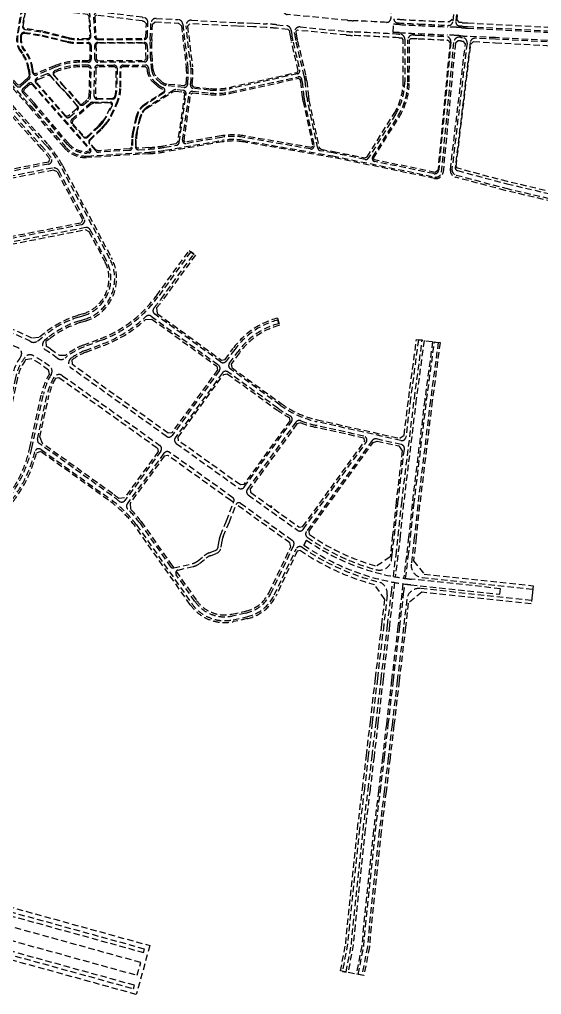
# Model space of a CAD drawing. Header units: metres. Extents: x 566243 to 572707, y 2062953 to 2068466.
# Drawn here: x 568677 to 569704, y 2062953 to 2064872 of the extents above; entities that cross this region are included whole.
import ezdxf

# ---------------------------------------------------------------- set-up
doc = ezdxf.new("R2010")
doc.units = ezdxf.units.M
doc.linetypes.add('HIDDEN', pattern=[0.375, 0.25, -0.125])
doc.layers.get('0').update_dxf_attribs({"linetype": 'CONTINUOUS'})
for name, color, linetype in [('LogDg phu', 7, 'CONTINUOUS'), ('Luoi', 1, 'CONTINUOUS'), ('ViaHeSphu', 32, 'CONTINUOUS')]:
    doc.layers.add(name, color=color, linetype=linetype)

# ---------------------------------------------------------------- blocks, each defined once
blk = doc.blocks.new('A$C3A1F6BF5')
at = {"linetype": 'Continuous', "ltscale": 10}
h = blk.add_hatch(dxfattribs=at)
h.set_pattern_fill('ANGLE', color=1, scale=0.02, style=0)
h.set_pattern_definition([(0, (5779.48897, -3792.41313), (0, 0.1397), [0.1016, -0.0381]), (90, (5779.48897, -3792.41313), (-0.1397, 0), [0.1016, -0.0381])])
h.paths.add_polyline_path([(1.6, 0), (1.6, 1.5), (0, 1.5), (0, 0)])
h.paths.add_polyline_path([(0.7, 0.7, -1), (0.9, 0.7, -1)], flags=16)
at = {"color": 1}
blk.add_lwpolyline([(0, 1.5), (0, 0), (1.6, 0), (1.6, 1.5)], close=True, dxfattribs=at)
at = {"color": 1, "linetype": 'Continuous', "ltscale": 10}
blk.add_circle((0.8, 0.7), 0.0633, dxfattribs=at)

msp = doc.modelspace()

# ---------------------------------------------------------------- linework, layer by layer
at = {"layer": 'LogDg phu', "linetype": 'HIDDEN', "ltscale": 50}
for points in [[(569695.465, 2065220.919), (569596.052, 2065220.854, 0.36774273), (569588.161, 2065214.133), (569573.924, 2065126.234, 0.02022619), (569573.663, 2065124.066), (569570.58, 2065085.457), (569569.961, 2065080.235), (569566.383, 2065054.236), (569561.882, 2065030.391), (569556.848, 2065008.696), (569553.079, 2064992.865), (569551.068, 2064980.395), (569549.758, 2064967.822), (569547.874, 2064950.02), (569538.749, 2064902.911, 0.02429348), (569538.376, 2064900.315), (569535.325, 2064868.025, 0.41813379), (569542.644, 2064859.299, -0.00443407), (569547.19, 2064858.89, 0.02080387), (569558.457, 2064858.247), (569614.537, 2064855.342), (569715.877, 2064849.977)], [(569399.023, 2064866.54, 0.00162078), (569333.396, 2064869.703, -0.01283319), (569322.01, 2064870.508), (569203.573, 2064881.943, -0.40088747), (569196.352, 2064890.31), (569201.529, 2064992.677, -0.23038703), (569209.972, 2065008.008), (569259.303, 2065042.819), (569325.426, 2065087.556, -0.36563745), (569333.123, 2065086.736), (569374.787, 2065043.204, -0.14328777), (569393.418, 2065007.316), (569406.199, 2064942.333, -0.05478408), (569408.455, 2064915.774), (569407.431, 2064874.332, -0.42205222), (569399.023, 2064866.54)], [(568534.775, 2064889.26, -0.13796531), (568649.134, 2064908.047), (568675.456, 2064905.104, -0.42972358), (568682.46, 2064895.847), (568673.134, 2064839.506, 0.1702104), (568677.806, 2064812.794), (568682.614, 2064806.135, -0.11976038), (568695.447, 2064774.647), (568697.62, 2064760.131, -0.28101225), (568695.19, 2064754.372, 0.02818941), (568688.356, 2064748.846), (568679.574, 2064740.886, -0.41421356), (568671.099, 2064741.302), (568625.46, 2064791.654, 0.07331596), (568596.618, 2064815.365), (568559.043, 2064837.977, -0.14764623), (568531.108, 2064868.823), (568529.011, 2064873.247, -0.41588552), (568534.775, 2064889.26)], [(568682.544, 2064859.614, 0.41769835), (568687.554, 2064852.704), (568722.428, 2064847.356), (568772.543, 2064834.879, 0.0615156), (568790.063, 2064832.746), (568811.31, 2064832.783, 0.42653318), (568817.294, 2064839.044), (568815.476, 2064880.685, 0.36862303), (568806.629, 2064890.183), (568727.729, 2064899.258), (568697.35, 2064902.655, 0.3988718), (568688.568, 2064896.011), (568682.544, 2064859.614)], [(569532.402, 2064900.88), (569529.275, 2064867.774, -0.40038149), (569520.936, 2064860.535, 0.00016751), (569519.975, 2064860.58, -0.00034408), (569462.821, 2064863.254, -0.00176886), (569420.976, 2064865.389, -0.40551063), (569413.414, 2064873.574)], [(568920.612, 2064876.16, -0.00196317), (568918.731, 2064876.386), (568833.885, 2064886.908, 0.46401573), (568822.664, 2064876.548), (568824.322, 2064838.554, 0.40200034), (568830.326, 2064832.816), (568922.353, 2064832.975, 0.40172736), (568928.338, 2064838.729), (568929.451, 2064865.816, 0.39257272), (568920.612, 2064876.16)], [(569000.62, 2064738.41), (568968.931, 2064741.531, -0.16033459), (568953.489, 2064748.355), (568945.681, 2064755.4, -0.18336688), (568936.936, 2064772.447), (568935.056, 2064789.261, -0.02352467), (568934.622, 2064796.019), (568934.057, 2064828.804, -0.01457609), (568934.107, 2064833.001), (568935.413, 2064864.771, -0.4183015), (568945.955, 2064874.345), (568988.529, 2064872, -0.36449622), (568997.91, 2064863.189), (569007.964, 2064778.132, -0.06507428), (569007.575, 2064746.513), (569007.148, 2064743.53, -0.40135162), (569000.62, 2064738.41)], [(569013.2, 2064743.466), (569013.514, 2064745.662, 0.06507428), (569013.922, 2064778.837), (569004.394, 2064859.451, -0.4650122), (569014.851, 2064870.611), (569105.4, 2064865.842), (569137.596, 2064864.814), (569162.457, 2064863.463, -0.01267595), (569183.181, 2064861.809), (569202.298, 2064859.963, -0.3525556), (569211.266, 2064851.194), (569212.335, 2064842.239, 0.02894691), (569214.937, 2064827.661), (569228.163, 2064772.3, -0.41920254), (569223.622, 2064765.047), (569090.465, 2064735.619, -0.07908062), (569052.182, 2064733.332), (569018.551, 2064736.644, -0.42719356), (569013.2, 2064743.466)], [(569425.518, 2064843.111, -0.39951123), (569434.983, 2064833.094), (569434.724, 2064749.375, -0.13859691), (569416.478, 2064685.572), (569363.094, 2064599.271, -0.31471943), (569356.783, 2064596.551), (569294.102, 2064609.439), (569268.527, 2064613.89, -0.30561796), (569263.69, 2064618.538), (569243.374, 2064712.892, -0.02567538), (569242.192, 2064720.186), (569238.819, 2064750.893, 0.03128701), (569237.15, 2064760.501), (569220.773, 2064829.055, -0.02894691), (569218.293, 2064842.95), (569217.897, 2064846.268, -0.47868228), (569228.787, 2064857.406), (569319.896, 2064848.61, 0.01283319), (569332.408, 2064847.725, -0.00225041), (569423.325, 2064843.229, 0.00009236), (569425.518, 2064843.111)], [(568621.014, 2064787.625), (568699.285, 2064701.271), (568766.77, 2064621.949, 0.23634642), (568810.447, 2064603.396), (568931.071, 2064610.944, 0.02738762), (568964.012, 2064614.824), (569075.3, 2064634.159, -0.08629439), (569117.101, 2064634.153), (569292.983, 2064603.544), (569494.185, 2064562.172, 0.44639352), (569507.352, 2064571.912), (569531.565, 2064828.22, -0.41220487), (569542.393, 2064837.242, -0.00280832), (569545.025, 2064836.997, 0.00500621), (569548.17, 2064836.717, -0.42609561), (569557.315, 2064825.562), (569527.722, 2064577.913, 0.37349807), (569535.817, 2064565.978), (569633.479, 2064540.006), (569726.747, 2064518.075)], [(568686.433, 2064846.806), (568721.246, 2064841.468), (568771.093, 2064829.057, 0.0615156), (568790.074, 2064826.746), (568811.733, 2064826.783, -0.41331657), (568817.743, 2064820.812), (568817.872, 2064794.015, -0.41412554), (568811.903, 2064787.986), (568795.418, 2064787.902, 0.09750628), (568746.945, 2064778.101), (568710.787, 2064763.073, -0.48802504), (568702.55, 2064767.725), (568701.381, 2064775.535, 0.11976038), (568687.478, 2064809.648), (568682.881, 2064816.015, -0.16777118), (568679.054, 2064838.527), (568679.604, 2064841.855, -0.41073734), (568686.433, 2064846.806)], [(569451.47, 2064841.777, 0.00043403), (569461.777, 2064841.278, 0.00032629), (569516.005, 2064838.739, -0.42835943), (569525.499, 2064827.809), (569501.693, 2064575.806, -0.44639352), (569492.117, 2064568.723), (569375.56, 2064592.69, -0.52123712), (569371.666, 2064601.723), (569421.581, 2064682.416, 0.13859691), (569440.724, 2064749.357), (569440.979, 2064831.82, -0.42777672), (569451.47, 2064841.777)], [(568928.651, 2064794.744, -0.42218486), (568922.685, 2064788.551), (568830.903, 2064788.083, -0.41430159), (568824.872, 2064794.054), (568824.744, 2064820.788, -0.41511112), (568830.733, 2064826.816), (568922.18, 2064826.975, -0.40968614), (568928.189, 2064821.078), (568928.622, 2064795.915, 0.00375515), (568928.651, 2064794.744)], [(568603.227, 2064751.659), (568723.097, 2064619.936, -0.03269471), (568739.077, 2064599.887, -0.54136335), (568734.048, 2064587.47), (568577.778, 2064556.827, -0.41421356), (568568.388, 2064563.138), (568563.66, 2064587.247, 0.03819342), (568558.452, 2064606.067), (568521.954, 2064707.204, -0.06790819), (568515.054, 2064739.461), (568510.33, 2064802.228, -0.57730728), (568518.914, 2064808.085), (568543.151, 2064796.426, -0.09632649), (568603.227, 2064751.659)], [(568960.162, 2064727.206), (568923.487, 2064703.703, 0.16090821), (568910.44, 2064687.628), (568907.316, 2064679.397), (568901.033, 2064651.284, 0.04786883), (568899.187, 2064636.498), (568898.727, 2064620.397, -0.38779232), (568893.105, 2064614.58), (568832.346, 2064610.778, -0.23162817), (568827.472, 2064612.797), (568814.407, 2064627.609, -0.40606025), (568814.813, 2064635.965), (568837.832, 2064657.441), (568845.779, 2064666.871, 0.06529413), (568856.724, 2064683.95), (568867.077, 2064705.97, 0.1092631), (568874.488, 2064738.833), (568874.644, 2064776.361, -0.41150374), (568880.614, 2064782.336), (568924.371, 2064782.559, -0.38343962), (568930.364, 2064777.226), (568930.973, 2064771.781, 0.18336688), (568941.661, 2064750.945), (568949.47, 2064743.9, 0.08745505), (568959.178, 2064737.818, -0.60847622), (568960.162, 2064727.206)], [(568865.85, 2064719.845, -0.33416466), (568860.126, 2064715.454), (568829.611, 2064715.172, -0.42318352), (568823.557, 2064721.3), (568824.726, 2064776.209, -0.40650615), (568830.694, 2064782.082), (568862.613, 2064782.244, -0.41692859), (568868.644, 2064776.22), (568868.488, 2064738.858, -0.06694967), (568865.85, 2064719.845)], [(568607.908, 2063874.1, 0.18015727), (568706.781, 2064021.044, -0.53241256), (568719.221, 2064025.677), (568853.838, 2063929.174, -0.07609592), (568907.138, 2063877.09), (569015.843, 2063722.313, 0.30147497), (569096.914, 2063690.599), (569123.606, 2063696.364, 0.232521), (569178.087, 2063739.496), (569221.16, 2063829.997, -0.46201984), (569232.931, 2063833.14, 0.08968614), (569382.347, 2063765.382, -0.37653968), (569400.32, 2063739.319), (569393.458, 2063680.703), (569380.984, 2063575.176, 0.00024675), (569380.982, 2063575.156), (569370.789, 2063488.194), (569363.122, 2063422.952), (569355.352, 2063357.506), (569345.531, 2063278.694), (569325.798, 2063090.014), (569322.417, 2063052.404), (569312.067, 2062998.442), (569319.432, 2062997.029), (569329.854, 2063051.359), (569333.263, 2063089.288), (569352.983, 2063277.84), (569362.797, 2063356.6), (569370.57, 2063422.073), (569378.238, 2063487.321), (569388.431, 2063574.283, -0.00024675), (569388.432, 2063574.296), (569400.906, 2063679.827), (569408.47, 2063744.435), (569410.997, 2063764.719, -0.10503558), (569236.27, 2063837.519), (569241.519, 2063847.264, 0.10534106), (569412.359, 2063775.656), (569417.63, 2063817.962), (569421.945, 2063855.683), (569428.763, 2063920.171), (569453.713, 2064125.976), (569469.095, 2064240.763), (569461.662, 2064241.759), (569446.273, 2064126.925), (569436.968, 2064050.167, -0.44386032), (569427.274, 2064043.324), (569261.741, 2064080.479, -0.10221422), (569189.381, 2064113.186), (569091.551, 2064184.251, -0.41432933), (569089.782, 2064195.428), (569106.269, 2064218.105, -0.1724375), (569187.086, 2064273.472), (569185.164, 2064280.722, 0.1724375), (569100.203, 2064222.516), (569083.71, 2064199.83, -0.41409781), (569072.538, 2064198.062), (568942.639, 2064292.423, -0.44013007), (568941.305, 2064304.146, 0.0221736), (568955.301, 2064321.756), (569019.696, 2064410.593), (569013.624, 2064414.995), (568949.229, 2064326.158, -0.14575332), (568837.665, 2064240.622), (568803.651, 2064227.639, 0.08447604), (568766.45, 2064205.682, -0.34355769), (568751.712, 2064205.094), (568733.553, 2064218.112, 0.00391266), (568727.907, 2064221.653, -0.52130934), (568726.779, 2064241.296), (568732.756, 2064246.003, -0.09096046), (568795.385, 2064279.059), (568805.398, 2064282.203, 0.46880401), (568854.326, 2064401.297), (568758.018, 2064583.191, 0.06292611), (568728.644, 2064624.984), (568608.774, 2064756.707, 0.09632649)], [(568710.957, 2064756.605, 0.50393847), (568708.939, 2064747.174), (568767.422, 2064680.874, 0.41537102), (568775.909, 2064680.359), (568790.571, 2064693.396, 0.40723258), (568791.162, 2064701.759), (568769.998, 2064726.739), (568756.298, 2064740.642), (568736.726, 2064762.942, 0.32152995), (568729.913, 2064764.525), (568713.107, 2064757.54, 0.00814056), (568710.957, 2064756.605)], [(568813.678, 2064609.61), (568810.073, 2064609.384, -0.23634642), (568771.34, 2064625.837), (568703.794, 2064705.231), (568683.187, 2064727.965, -0.41421356), (568683.603, 2064736.44), (568692.386, 2064744.401, -0.00820947), (568694.163, 2064745.96, -0.40856281), (568702.544, 2064745.353), (568816.427, 2064616.248, -0.62386672), (568813.678, 2064609.61)], [(568594.232, 2064436.539, 0.41421356), (568603.621, 2064430.228), (568798.608, 2064468.463, 0.50297908), (568804.138, 2064480.057), (568754.592, 2064573.634, 0.33069051), (568741.677, 2064579.794), (568582.454, 2064548.572, 0.41421356), (568574.565, 2064536.835), (568594.232, 2064436.539)], [(568511.476, 2064262.914, 0.64657887), (568506.813, 2064253.014), (568510.808, 2064248.344, -0.13013499), (568528.136, 2064212.374), (568537.747, 2064162.429), (568546.243, 2064112.376, -0.37876784), (568523.165, 2064075.238), (568435.982, 2064049.161, 0.43117178), (568432.062, 2064041.365), (568450.506, 2063990.553, 0.40198127), (568457.954, 2063986.879), (568471.676, 2063991.218, 0.06200292), (568482.23, 2063996.06), (568489.569, 2064000.599, -0.12907512), (568515.304, 2064008.481), (568551.952, 2064009.965, -0.14078633), (568580.384, 2064003.03), (568610.925, 2063985.585, 0.43766393), (568619.33, 2063988.242, 0.05757862), (568630.036, 2064020.061), (568661.718, 2064169.045, -0.10307262), (568678.781, 2064207.779, 0.47011504), (568674.056, 2064225.645, 0.10438022), (568511.476, 2064262.914)], [(569230.118, 2064082.364, 0.34244906), (569220.706, 2064079.606), (569125.078, 2063947.323, 0.41537914), (569126.9, 2063936.135), (569223.867, 2063866.622, 0.41304894), (569235.011, 2063868.437), (569358.739, 2064039.59, 0.53851654), (569354.007, 2064052.083), (569260.099, 2064073.161, -0.03853705), (569230.118, 2064082.364)], [(569243.051, 2063852.901, 0.08607006), (569378.817, 2063789.059, 0.45701669), (569408.985, 2063809.237), (569410.182, 2063818.852), (569414.49, 2063856.503), (569421.31, 2063921.017), (569434.125, 2064026.721, 0.38517554), (569427.935, 2064035.489), (569378.957, 2064046.483, 0.29995352), (569370.721, 2064043.364), (569241.159, 2063864.139, 0.41851589), (569243.051, 2063852.901)], [(568023.63, 2063283.504), (568920.624, 2063035.627), (568922.489, 2063042.374), (568005.385, 2063295.808, -0.24552843)], [(568042.419, 2063230.069), (568908.239, 2062990.807), (568915.164, 2063015.868), (568025.209, 2063261.8, -0.24552843)], [(568071.636, 2063193.465), (568900.914, 2062964.3), (568902.778, 2062971.048), (568043.998, 2063208.365, -0.24552843)]]:
    msp.add_lwpolyline(points, format="xyb", dxfattribs=at)
for points in [[(569411.708, 2064846.853), (569412.552, 2064862.831, -0.00029151), (569424.349, 2064862.201, 0.0016194), (569462.678, 2064860.257, 0.00034408), (569519.837, 2064857.583, -0.00291876), (569536.544, 2064856.715, -0.01020555), (569546.895, 2064855.904, 0.02070484), (569558.356, 2064855.248), (569614.38, 2064852.346), (569715.719, 2064846.982), (569828.997, 2064840.997), (569828.153, 2064825.019), (569714.875, 2064831.004), (569613.543, 2064836.368), (569557.808, 2064839.255, -0.02022632), (569545.32, 2064839.982, 0.01020555), (569535.621, 2064840.742, 0.00291876), (569519.1, 2064841.6, -0.00034408), (569461.92, 2064844.275, -0.0016194), (569423.487, 2064846.224, 0.00029151), (569411.708, 2064846.853, 0.00029151)], [(569613.386, 2064833.372), (569573.93, 2064835.416, 0.39467326), (569563.484, 2064826.616), (569534.142, 2064581.072, 0.37349807), (569538.558, 2064574.562), (569635.666, 2064548.738), (569728.548, 2064526.897), (569763.689, 2064520.795), (569827.477, 2064510.328), (569857.902, 2064506.023, 0.43776316), (569867.008, 2064513.458), (569881.937, 2064758.607, 0.4165696), (569825.213, 2064822.17), (569714.717, 2064828.008)], [(568795.448, 2064781.902, 0.09750628), (568749.248, 2064772.561), (568746.487, 2064771.413, 0.51339741), (568744.28, 2064761.915), (568759.96, 2064744.049), (568773.692, 2064730.114), (568794.715, 2064705.301, 0.42122918), (568803.279, 2064704.695), (568814.495, 2064714.668, 0.2086316), (568816.507, 2064719.024), (568817.717, 2064775.857, 0.42196321), (568811.688, 2064781.985)], [(569074.273, 2064640.07), (569004.59, 2064627.964, -0.50956744), (568997.623, 2064634.726), (569010.645, 2064725.63, -0.40135162), (569017.172, 2064730.751), (569051.594, 2064727.361, 0.07908062), (569091.76, 2064729.761), (569225.07, 2064759.222, -0.42901355), (569232.281, 2064754.362, -0.01446081), (569232.855, 2064750.238), (569236.228, 2064719.531, 0.02567538), (569237.509, 2064711.629), (569256.292, 2064624.393, -0.53184167), (569249.398, 2064617.219), (569118.129, 2064640.064, 0.08629439)], [(568962.985, 2064620.736), (568985.942, 2064624.724, 0.32488284), (568990.854, 2064629.785), (569004.593, 2064725.695, 0.42719356), (568999.241, 2064732.517), (568984.261, 2064733.992, 0.16859167), (568980.436, 2064733.072), (568926.725, 2064698.651, 0.16090821), (568916.049, 2064685.499), (568913.078, 2064677.67), (568906.889, 2064649.975, 0.04786883), (568905.185, 2064636.327), (568904.772, 2064621.868, 0.44113782), (568911.144, 2064615.709), (568930.697, 2064616.932, 0.02738762)], [(568855.728, 2064709.413, -0.55265729), (568859.385, 2064703.712), (568851.294, 2064686.503, -0.06529413), (568841.191, 2064670.737), (568833.476, 2064661.583), (568811.088, 2064640.695, -0.42241416), (568802.495, 2064641.113), (568779.329, 2064667.375, -0.41305705), (568779.842, 2064675.828), (568815.533, 2064707.562, -0.18133512), (568819.465, 2064709.078)]]:
    msp.add_lwpolyline(points, format="xyb", close=True, dxfattribs=at)
at = {"layer": 'LogDg phu', "linetype": 'HIDDEN', "ltscale": 50, "elevation": 0}
for points in [[(568632.046, 2064265.418, -0.04259564), (568699.05, 2064237.924, 0.29340498), (568711.957, 2064239.171), (568728.116, 2064251.895, -0.09096046), (568793.139, 2064286.215), (568803.152, 2064289.359, 0.46880401), (568847.698, 2064397.787), (568815.625, 2064458.362, 0.33069051), (568807.016, 2064462.469), (568605.065, 2064422.868, 0.41421356), (568598.754, 2064413.478), (568626.592, 2064271.511, 0.27485525), (568632.046, 2064265.418)], [(569436.366, 2063771.791), (569441.758, 2063815.079), (569446.1, 2063853.024), (569452.909, 2063917.432), (569477.818, 2064122.9), (569493.18, 2064237.535), (569500.614, 2064236.539), (569485.258, 2064121.95), (569460.361, 2063916.586), (569453.555, 2063852.204), (569447.615, 2063800.291, 0.41644053), (569468.913, 2063773.698), (569686.532, 2063750.473), (569684.198, 2063728.598), (569465.285, 2063751.96, 0.41122325), (569438.901, 2063730.886), (569432.489, 2063676.111), (569420.013, 2063570.567), (569409.822, 2063483.619), (569402.15, 2063418.342), (569394.365, 2063352.759), (569384.577, 2063274.22), (569364.915, 2063086.21), (569361.384, 2063046.93), (569350.663, 2062991.039), (569343.297, 2062992.451), (569353.947, 2063047.974), (569357.45, 2063086.936), (569377.126, 2063275.074), (569386.92, 2063353.665), (569394.702, 2063419.222), (569402.373, 2063484.492), (569412.565, 2063571.447), (569425.04, 2063676.988), (569432.595, 2063741.521), (569435.006, 2063760.875)], [(568520.899, 2063823.457, 0.03222102), (568547.801, 2063840.234), (568603.538, 2063880.195, 0.18605758), (568700.74, 2064028.278), (568723.723, 2064134.565, -0.08185195), (568739.11, 2064173.508, 0.39030291), (568735.807, 2064189.427), (568721.224, 2064199.881, 0.01289414), (568703.37, 2064210.601, 0.36788335), (568688.097, 2064207.663, 0.11706931), (568669.054, 2064167.485), (568637.372, 2064018.501, -0.14545859), (568595.494, 2063941.555), (568582.882, 2063928.992, -0.04358976), (568555.679, 2063906.248), (568501.216, 2063868.244, 0.33966517), (568498.274, 2063858.954), (568509.591, 2063827.774, 0.45734693), (568520.899, 2063823.457)], [(568889.63, 2063908.63, -0.03545522), (568913.206, 2063881.501), (568973.939, 2063795.027, 0.30513194), (568980.194, 2063792.628), (569017.272, 2063801.158, 0.11383325), (569026.973, 2063805.878), (569040.311, 2063816.653, -0.07946723), (569050.175, 2063822.313), (569061.924, 2063826.766, 0.27584004), (569067.656, 2063833.998), (569069.431, 2063847.376, -0.0672301), (569071.966, 2063856.674), (569084.094, 2063885.325), (569098.783, 2063923.712, 0.34093446), (569096.675, 2063930.733), (568972.096, 2064020.039, 0.41225977), (568960.964, 2064018.242), (568888.811, 2063918.996, 0.369269), (568889.63, 2063908.63)], [(569122.023, 2063703.695), (569095.33, 2063697.93, -0.30147497), (569021.981, 2063726.623), (568985.107, 2063779.126, -0.53241212), (568988.671, 2063788.422), (569018.617, 2063795.311, 0.11383325), (569030.744, 2063801.211), (569044.082, 2063811.986, -0.07946723), (569052.301, 2063816.702), (569064.051, 2063821.156, 0.27584004), (569073.604, 2063833.209), (569075.379, 2063846.587, -0.0672301), (569077.492, 2063854.336), (569089.66, 2063883.083), (569102.699, 2063917.159, -0.49149721), (569111.799, 2063919.891), (569213.609, 2063846.907, -0.36306395), (569216.172, 2063836.967), (569171.315, 2063742.719, -0.232521), (569122.023, 2063703.695)], [(569435.006, 2063760.875, 0.00644137), (569446.659, 2063759.479), (569621.881, 2063740.779), (569623.048, 2063751.717), (569447.826, 2063770.417, -0.00649116), (569436.367, 2063771.791)]]:
    msp.add_lwpolyline(points, format="xyb", dxfattribs=at)
for points in [[(569069.891, 2064180.823), (568977.152, 2064053.262, -0.41225977), (568966.02, 2064051.464), (568778.362, 2064185.989, -0.51154883), (568778.301, 2064205.451, -0.06600169), (568806.325, 2064220.632), (568840.34, 2064233.615, 0.10024523), (568925.45, 2064287.505, -0.3629103), (568935.688, 2064288.203), (569068.123, 2064192, -0.41432933)], [(569184.973, 2064107.118), (569087.136, 2064178.188, 0.41409781), (569075.963, 2064176.42), (568983.31, 2064048.978, 0.41617006), (568985.12, 2064037.772), (569107.8, 2063949.826, 0.41304894), (569118.945, 2063951.642), (569211.916, 2064080.249, 0.45520364), (569209.183, 2064092.002, -0.03506365)], [(568858.208, 2063935.27), (568715.373, 2064037.664, -0.29890193), (568712.214, 2064045.856), (568731.053, 2064132.98, -0.0758612), (568744.09, 2064167.16, -0.44565278), (568761.521, 2064170.994), (568952.996, 2064033.731, -0.41617006), (568954.806, 2064022.525), (568884.28, 2063925.519, -0.43352651), (568872.692, 2063924.074, 0.01804215)], [(569447.826, 2063770.417, -0.02017209), (569412.359, 2063775.656, -0.10534106), (569241.519, 2063847.264), (569236.27, 2063837.519, 0.10503558), (569410.997, 2063764.719, 0.01979074), (569446.659, 2063759.479), (569621.881, 2063740.779), (569623.048, 2063751.717)]]:
    msp.add_lwpolyline(points, format="xyb", close=True, dxfattribs=at)
at = {"layer": 'ViaHeSphu', "linetype": 'HIDDEN', "ltscale": 50}
for points in [[(569695.469, 2065214.919), (569594.796, 2065214.853), (569588.997, 2065209.914), (569575.405, 2065125.994, 0.02022619), (569575.158, 2065123.947), (569572.073, 2065085.309), (569571.448, 2065080.045), (569567.864, 2065053.994), (569563.35, 2065030.082), (569558.309, 2065008.353), (569554.551, 2064992.572), (569552.556, 2064980.198), (569551.25, 2064967.665), (569549.359, 2064949.798), (569540.221, 2064902.625, 0.02429348), (569539.869, 2064900.174), (569537.179, 2064871.7), (569541.698, 2064866.394, -0.00586743), (569547.879, 2064865.856, 0.02104826), (569558.691, 2064865.245), (569614.903, 2064862.332), (569716.247, 2064856.968)], [(568676.54, 2064811.985), (568681.398, 2064805.257, -0.11976038), (568693.963, 2064774.424), (568695.862, 2064761.745), (568693.828, 2064757.087, 0.02967162), (568686.342, 2064751.069), (568677.559, 2064743.109), (568673.322, 2064743.317), (568627.683, 2064793.669, 0.07331596), (568598.165, 2064817.936), (568560.589, 2064840.548, -0.14764623), (568533.819, 2064870.108), (568531.784, 2064874.401), (568534.103, 2064881.177, -0.14292883), (568648.356, 2064901.091), (568678.218, 2064897.751), (568680.709, 2064894.458), (568671.654, 2064839.751, 0.1707381), (568676.54, 2064811.985)], [(569528.185, 2064872.189), (569522.721, 2064867.458, 0.00042032), (569520.298, 2064867.572, -0.00034408), (569463.153, 2064870.246, -0.0016194), (569424.888, 2064872.187, 0.00012347), (569419.887, 2064872.455)], [(569725.846, 2064513.664), (569632.386, 2064535.641), (569534.867, 2064561.574, -0.37349807), (569524.563, 2064576.765), (569554.151, 2064824.369), (569549.751, 2064829.585, -0.0082479), (569544.336, 2064830.03, 0.00497746), (569539.808, 2064830.433), (569534.349, 2064825.793), (569510.338, 2064571.63, -0.44639352), (569493.581, 2064559.234), (569292.424, 2064600.596), (569116.586, 2064631.197, 0.08629439), (569075.814, 2064631.203), (568964.526, 2064611.869, -0.02738762), (568931.259, 2064607.95), (568810.635, 2064600.402, -0.23634642), (568764.485, 2064620.005), (568697.031, 2064699.291), (568618.791, 2064785.61, 0.07331596)], [(568600.453, 2064749.135, 0.09632649), (568541.526, 2064793.047), (568517.503, 2064804.603), (568513.372, 2064801.784), (568518.046, 2064739.686, 0.06790819), (568524.776, 2064708.222), (568561.274, 2064607.085, -0.03819342), (568566.604, 2064587.825), (568571.428, 2064563.224), (568574.949, 2064560.858), (568734.251, 2064592.095), (568736.371, 2064597.209, 0.03354537), (568720.324, 2064617.412), (568600.453, 2064749.135)], [(568961.255, 2064733.912), (568961.923, 2064730.117), (568922.678, 2064704.966, 0.16090821), (568909.037, 2064688.16), (568905.876, 2064679.829), (568899.569, 2064651.611, 0.04786883), (568897.688, 2064636.541), (568897.239, 2064620.838), (568894.16, 2064617.652), (568831.792, 2064613.749), (568826.813, 2064615.812), (568814.621, 2064629.633), (568814.83, 2064633.929), (568838.921, 2064656.406), (568846.926, 2064665.904, 0.06529413), (568858.081, 2064683.312), (568868.434, 2064705.332, 0.1092631), (568875.988, 2064738.827), (568876.144, 2064776.313), (568879.157, 2064779.329), (568924.083, 2064779.558), (568927.416, 2064776.592), (568927.991, 2064771.448, 0.18336688), (568939.652, 2064748.718), (568947.46, 2064741.673, 0.11126555), (568961.253, 2064733.913)], [(568860.412, 2064716.957), (568864.294, 2064719.852, 0.06841174), (568866.988, 2064738.864), (568867.144, 2064776.268), (568864.157, 2064779.252), (568830.287, 2064779.08), (568827.224, 2064776.065), (568826.022, 2064719.638), (568828.958, 2064716.666), (568860.412, 2064716.957)], [(568611.547, 2064759.231), (568731.418, 2064627.508, -0.06292611), (568761.332, 2064584.946), (568857.641, 2064403.051, -0.46880401), (568806.522, 2064278.625), (568796.509, 2064275.482, 0.09096046), (568735.076, 2064243.057), (568728.714, 2064238.047), (568729.303, 2064229.006, -0.00556395), (568737.478, 2064223.911), (568755.208, 2064211.201), (568767.856, 2064211.661, -0.07510656), (568802.314, 2064231.142), (568836.328, 2064244.125, 0.14575332), (568946.193, 2064328.359), (569010.588, 2064417.196), (569022.733, 2064408.392), (568958.338, 2064319.555, -0.01891352), (568946.32, 2064304.232), (568947.527, 2064293.507), (569074.134, 2064201.538), (569081.119, 2064202.644), (569097.17, 2064224.721, -0.1724375), (569184.203, 2064284.346), (569188.047, 2064269.847, 0.1724375), (569109.302, 2064215.9), (569093.255, 2064193.828), (569094.36, 2064186.845), (569191.585, 2064116.22, 0.10221422), (569262.562, 2064084.138), (569424.874, 2064047.706), (569433.642, 2064053.896), (569442.553, 2064127.4), (569457.945, 2064242.257), (569504.33, 2064236.041), (569488.978, 2064121.475), (569464.087, 2063916.163), (569457.282, 2063851.794), (569452.929, 2063813.744), (569452.048, 2063806.67), (569472.945, 2063780.307), (569687.275, 2063757.434), (569683.455, 2063721.637), (569468.494, 2063744.578), (569441.788, 2063723.294), (569436.213, 2063675.673), (569423.737, 2063570.127), (569413.547, 2063483.183), (569405.874, 2063417.902), (569398.087, 2063352.306), (569388.303, 2063273.793), (569368.647, 2063085.848), (569365.102, 2063046.407), (569354.346, 2062990.332), (569308.384, 2062999.148), (569318.699, 2063052.926), (569322.065, 2063090.377), (569341.805, 2063279.121), (569351.63, 2063357.959), (569359.398, 2063423.392), (569367.065, 2063488.631), (569377.257, 2063575.593, -0.00024675), (569377.26, 2063575.616), (569389.733, 2063681.141), (569395.53, 2063730.658), (569375.037, 2063760.042, -0.08628752), (569229.388, 2063827.081), (569223.138, 2063825.426), (569181.473, 2063737.884, -0.232521), (569124.398, 2063692.699), (569097.705, 2063686.933, -0.30147497), (569012.774, 2063720.158), (568904.105, 2063874.885, 0.07603248), (568851.653, 2063926.127), (568718.337, 2064021.697), (568710.036, 2064018.562, -0.17850156), (568610.093, 2063871.052)]]:
    msp.add_lwpolyline(points, format="xyb", dxfattribs=at)
for points in [[(568772.905, 2064836.334), (568722.723, 2064848.829), (568686.246, 2064854.422), (568683.77, 2064857.836), (568689.666, 2064893.456), (568693.137, 2064896.083), (568726.94, 2064892.302), (568809.918, 2064882.759), (568813.029, 2064879.419), (568814.868, 2064837.286), (568811.999, 2064834.284), (568790.061, 2064834.246, -0.0615156)], [(568921.584, 2064869.007, -0.00376537), (568917.87, 2064869.439), (568827.951, 2064880.59), (568825.104, 2064877.962), (568826.878, 2064837.307), (568830.009, 2064834.315), (568922.16, 2064834.475), (568925.284, 2064837.478), (568926.354, 2064863.521)], [(569004.985, 2064777.78, -0.06507428), (569004.605, 2064746.938), (569004.196, 2064744.084), (569000.785, 2064741.408), (568969.225, 2064744.516, -0.16033459), (568955.499, 2064750.582), (568947.691, 2064757.627, -0.18336688), (568939.917, 2064772.78), (568938.038, 2064789.594, -0.02352467), (568937.621, 2064796.07), (568937.057, 2064828.856, -0.01457609), (568937.105, 2064832.877), (568938.332, 2064862.747), (568943.53, 2064867.468), (568989.197, 2064864.953), (568989.722, 2064864.925), (568995.302, 2064859.697)], [(569089.817, 2064738.549), (569223.025, 2064767.987), (569225.257, 2064771.552), (569212.019, 2064826.964, -0.02894691), (569209.356, 2064841.883), (569208.46, 2064849.391), (569205.119, 2064852.658), (569182.478, 2064854.844, 0.01269485), (569162.077, 2064856.473), (569137.294, 2064857.82), (569105.104, 2064858.848), (569011.867, 2064863.759), (569007.461, 2064859.056), (569016.902, 2064779.189, -0.06507428), (569016.484, 2064745.236), (569016.15, 2064742.907), (569018.71, 2064739.643), (569052.476, 2064736.318, 0.07908062)], [(569332.093, 2064840.732, -0.01283319), (569319.224, 2064841.642), (569223.317, 2064850.902), (569220.686, 2064848.211), (569221.272, 2064843.305, 0.02894691), (569223.691, 2064829.752), (569240.068, 2064761.198, -0.03128701), (569241.801, 2064751.221), (569245.174, 2064720.514, 0.02567538), (569246.307, 2064713.523), (569266.417, 2064620.125), (569270.004, 2064616.678), (569294.662, 2064612.387), (569356.502, 2064599.671), (569361.018, 2064601.618), (569413.927, 2064687.151, 0.13859691), (569431.724, 2064749.385), (569431.982, 2064832.758), (569428.995, 2064835.916, -0.0002544), (569422.948, 2064836.239, 0.00225041)], [(568707.397, 2064764.873), (568704.242, 2064766.554), (568702.864, 2064775.757, 0.11976038), (568688.695, 2064810.526), (568684.152, 2064816.816, -0.16706129), (568680.533, 2064838.282), (568681.321, 2064843.037), (568684.776, 2064845.542), (568720.95, 2064839.995), (568770.731, 2064827.601, 0.0615156), (568790.076, 2064825.246), (568812.222, 2064825.284), (568815.236, 2064822.29), (568815.372, 2064794.004), (568812.387, 2064790.988), (568795.402, 2064790.902, 0.09750628), (568745.794, 2064780.872), (568709.653, 2064765.851, 0.00758964)], [(569461.445, 2064834.286, 0.00034408), (569518.64, 2064831.61, -0.00012305), (569519.332, 2064831.578), (569523.856, 2064826.359), (569500.13, 2064575.212), (569494.762, 2064571.242), (569374.897, 2064595.889), (569373.536, 2064599.044), (569424.132, 2064680.838, 0.13859691), (569443.724, 2064749.348), (569443.98, 2064832.141), (569446.985, 2064834.99, 0.00060821)], [(569714.347, 2064821.018), (569815.301, 2064815.684, -0.4165696), (569872.024, 2064752.121), (569857.502, 2064513.645), (569854.349, 2064511.071), (569828.157, 2064514.776), (569764.438, 2064525.232), (569729.449, 2064531.308), (569636.76, 2064553.103), (569538.427, 2064579.253), (569535.884, 2064583.003), (569564.669, 2064823.891), (569570.255, 2064828.597), (569613.02, 2064826.382)], [(568750.399, 2064769.791), (568744.596, 2064767.379), (568743.805, 2064763.972), (568760.693, 2064744.73), (568774.43, 2064730.789), (568795.555, 2064705.855), (568799.737, 2064705.56), (568811.748, 2064716.239), (568814.053, 2064721.232), (568815.22, 2064776.004), (568812.283, 2064778.988), (568795.463, 2064778.902, 0.09750628)], [(568709.889, 2064752.773, -0.01741275), (568714.258, 2064754.77), (568732.231, 2064762.24), (568736.98, 2064761.136), (568755.565, 2064739.961), (568769.26, 2064726.064), (568790.323, 2064701.203), (568790.02, 2064696.92), (568772.785, 2064681.596), (568768.559, 2064681.853), (568709.22, 2064749.123)], [(569073.76, 2064643.026), (569002.963, 2064630.726), (569000.433, 2064633.183), (569013.596, 2064725.077), (569017.007, 2064727.753), (569051.299, 2064724.375, 0.07908062), (569092.407, 2064726.831), (569225.798, 2064756.311), (569229.297, 2064754.013, -0.01501149), (569229.873, 2064749.911), (569233.246, 2064719.203, 0.02567538), (569234.576, 2064710.997), (569253.664, 2064622.345), (569251.34, 2064619.926), (569118.644, 2064643.02, 0.08629439)], [(568701.572, 2064744.189), (568815.44, 2064615.1), (568814.43, 2064612.663), (568809.885, 2064612.378, -0.23634642), (568773.625, 2064627.781), (568706.049, 2064707.21), (568685.41, 2064729.98), (568685.618, 2064734.218), (568694.401, 2064742.178, -0.01345813), (568697.218, 2064744.597)], [(568962.472, 2064623.692, -0.02738762), (568930.509, 2064619.927), (568909.168, 2064618.591), (568906.259, 2064621.402), (568906.684, 2064636.284, -0.04786883), (568908.353, 2064649.648), (568914.519, 2064677.238), (568917.452, 2064684.967, -0.16090821), (568927.534, 2064697.388), (568977.995, 2064729.727), (568983.507, 2064731.052), (568999.082, 2064729.518), (569001.642, 2064726.254), (568988.001, 2064631.023), (568984.62, 2064627.54)], [(568849.936, 2064687.141), (568858.443, 2064705.235), (568856.72, 2064707.922), (568823.072, 2064707.611), (568817.83, 2064705.59), (568780.724, 2064672.597), (568780.466, 2064668.354), (568804.696, 2064640.885), (568808.875, 2064640.681), (568832.387, 2064662.618), (568840.044, 2064671.704, 0.06529413)], [(569354.598, 2064048.107), (569259.277, 2064069.502, -0.03647493), (569230.338, 2064078.255), (569222.763, 2064076.051), (569130.45, 2063948.354), (569131.585, 2063941.389), (569227.333, 2063872.751), (569234.326, 2063873.89), (569356.547, 2064042.96)], [(569247.381, 2063858.414), (569246.509, 2063865.139), (569372.472, 2064039.385), (569380.28, 2064042.342), (569423.059, 2064032.74), (569429.902, 2064023.047), (569417.584, 2063921.44), (569410.763, 2063856.914), (569406.459, 2063819.297), (569405.819, 2063814.164), (569379.556, 2063796.117, -0.08517369)]]:
    msp.add_lwpolyline(points, format="xyb", close=True, dxfattribs=at)
for points in [[(568925.165, 2064822.481), (568922.113, 2064825.475), (568830.222, 2064825.316), (568827.236, 2064822.31), (568827.372, 2064794.065), (568830.386, 2064791.08), (568922.697, 2064791.551), (568925.645, 2064794.566)], [(568798.596, 2064472.282), (568801.163, 2064477.663), (568751.117, 2064572.182), (568743.871, 2064575.639), (568581.847, 2064543.868), (568577.903, 2064537.999), (568597.907, 2064435.986), (568601.428, 2064433.619)]]:
    msp.add_lwpolyline(points, close=True, dxfattribs=at)
at = {"layer": 'ViaHeSphu', "linetype": 'HIDDEN', "ltscale": 50, "elevation": 0}
for points in [[(568701.145, 2064244.716, 0.04278419), (568632.649, 2064272.562), (568629.203, 2064276.385), (568601.948, 2064415.379), (568604.314, 2064418.9), (568805.928, 2064458.434), (568813.174, 2064454.977), (568844.384, 2064396.032, -0.46880401), (568802.029, 2064292.937), (568792.015, 2064289.793, 0.09096046), (568725.795, 2064254.842), (568714.523, 2064245.964), (568701.145, 2064244.716)], [(568717.304, 2064194.078, 0.01244801), (568700.37, 2064204.255), (568688.393, 2064201.874, 0.1052123), (568672.722, 2064166.705), (568641.04, 2064017.721, -0.14545859), (568598.141, 2063938.899), (568585.529, 2063926.335, -0.04358976), (568557.825, 2063903.172), (568504.573, 2063866.014), (568502.179, 2063858.453), (568512.846, 2063829.065), (568518.982, 2063826.684, 0.03238672), (568545.616, 2063843.281), (568601.353, 2063883.243, 0.18605758), (568697.075, 2064029.071), (568720.058, 2064135.357, -0.08058125), (568735.551, 2064174.86), (568734.115, 2064182.027), (568717.304, 2064194.078)], [(569097.851, 2063921.277), (569092.258, 2063925.287), (568968.633, 2064013.909), (568961.629, 2064012.778), (568894.396, 2063920.301), (568895.345, 2063908.171, -0.03126693), (568916.24, 2063883.705), (568974.147, 2063801.255), (568980.204, 2063792.631)], [(568984.979, 2063785.833), (569025.05, 2063728.779, 0.30147497), (569094.538, 2063701.595), (569121.231, 2063707.361, 0.232521), (569167.928, 2063744.331), (569210.745, 2063834.292), (569208.83, 2063841.72), (569102.912, 2063917.649)], [(569414.691, 2063764.042), (569412.193, 2063743.986), (569404.631, 2063679.389), (569392.156, 2063573.856, 0.00024675), (569392.155, 2063573.847), (569381.963, 2063486.885), (569374.294, 2063421.633), (569366.52, 2063356.147), (569356.708, 2063277.413), (569336.995, 2063088.925), (569333.572, 2063050.837), (569323.115, 2062996.323)], [(569399.009, 2063573.046, 0.00024675), (569399.008, 2063573.044)]]:
    msp.add_lwpolyline(points, format="xyb", dxfattribs=at)
for points in [[(568780.757, 2064192.886), (568780.567, 2064202.462, -0.06583808), (568807.663, 2064217.128), (568841.677, 2064230.112, 0.09588134), (568924.805, 2064281.745), (568937.062, 2064282.569), (569065.313, 2064189.405), (569066.418, 2064182.423), (568976.488, 2064058.725), (568969.484, 2064057.594)], [(568872.417, 2063929.152, 0.01468239), (568860.392, 2063938.318), (568721.792, 2064037.676), (568716.981, 2064050.156), (568734.719, 2064132.187, -0.07777362), (568747.796, 2064166.086), (568754.451, 2064167.449), (568948.314, 2064028.475), (568949.437, 2064021.518), (568883.259, 2063930.492)], [(569208.841, 2064082.396), (569118.259, 2063957.094), (569111.266, 2063955.955), (568989.802, 2064043.028), (568988.679, 2064049.985), (569078.554, 2064173.607), (569085.54, 2064174.713), (569182.769, 2064104.084, 0.03492957), (569207.327, 2064088.742)]]:
    msp.add_lwpolyline(points, format="xyb", close=True, dxfattribs=at)
for points in [[(569472.812, 2064240.265), (569457.433, 2064125.501), (569432.489, 2063919.749), (569425.673, 2063855.273), (569421.353, 2063817.517), (569416.053, 2063774.973)], [(569489.463, 2064238.033), (569474.098, 2064123.374), (569449.182, 2063917.854), (569442.372, 2063853.435), (569438.035, 2063815.524), (569432.65, 2063772.301)], [(569431.29, 2063761.384), (569431.27, 2063761.225), (569428.872, 2063741.97), (569421.316, 2063677.426), (569408.841, 2063571.887), (569398.649, 2063484.929), (569390.978, 2063419.662), (569383.197, 2063354.118), (569373.4, 2063275.501), (569353.717, 2063087.299), (569350.229, 2063048.497), (569339.615, 2062993.158)]]:
    msp.add_lwpolyline(points, dxfattribs=at)
at = {"layer": 'ViaHeSphu', "linetype": 'HIDDEN', "ltscale": 50}
msp.add_lwpolyline([(568002.746, 2063306.394), (568933.201, 2063049.27), (568906.565, 2062952.883), (568065.322, 2063185.354)], dxfattribs=at)

# ---------------------------------------------------------------- block references
at = {"layer": 'Luoi', "color": 250, "linetype": 'Continuous', "ltscale": 10, "xscale": 1.59988752589561, "yscale": 1.59988752589561, "zscale": 1.59988752589561}
msp.add_blockref('A$C3A1F6BF5', (569170.829, 2063911.864), dxfattribs=at)
msp.add_blockref('A$C3A1F6BF5', (569170.829, 2063911.864), dxfattribs=at)

doc.saveas('drawing.dxf')
